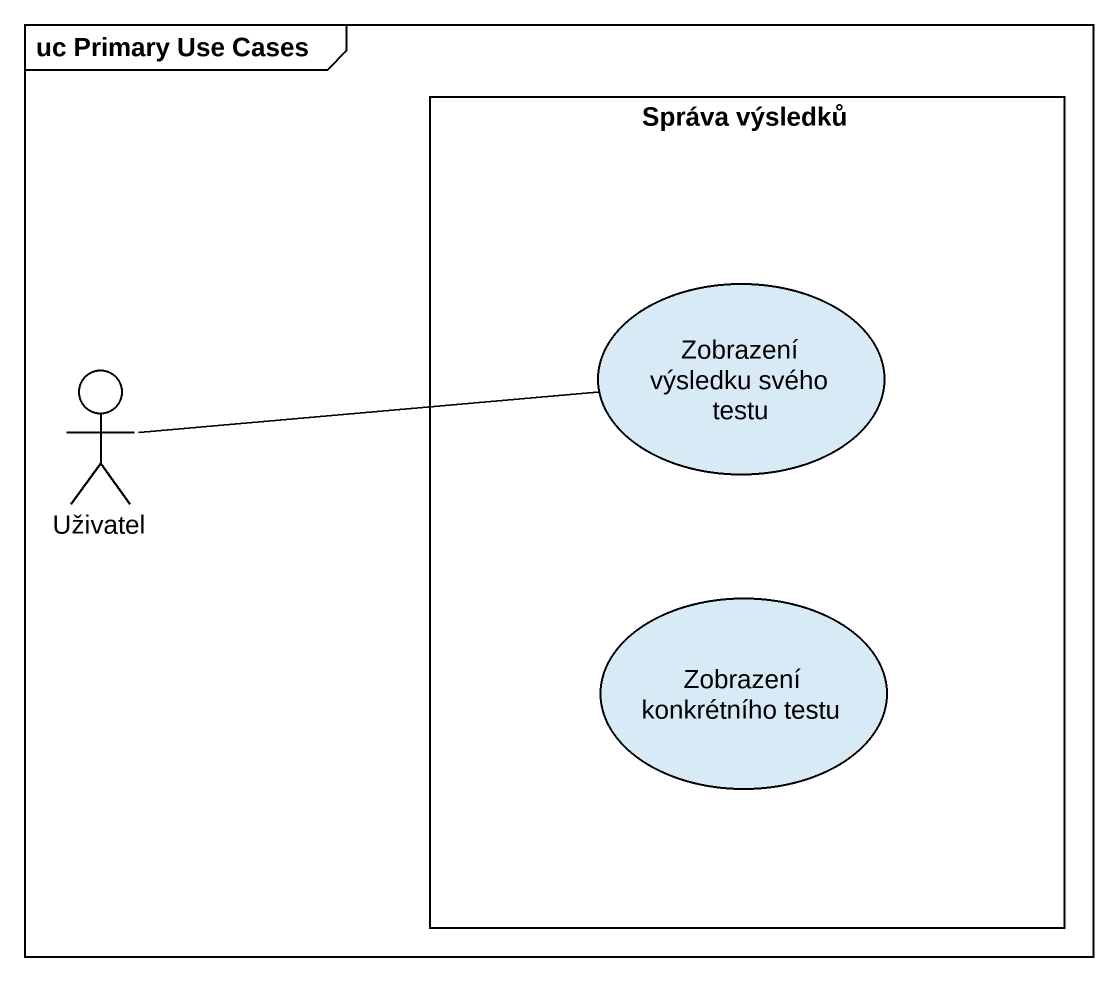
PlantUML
@startuml
mainframe uc Primary Use Cases
rectangle "Správa výsledků" as Správa_výsledků {
  usecase "Zobrazení výsledku svého testu" as Zobrazení_výsledku_svého
  usecase "Zobrazení konkrétního testu" as Zobrazení_konkrétního_testu
}
actor Uživatel
Uživatel -right- Zobrazení_výsledku_svého
@enduml
